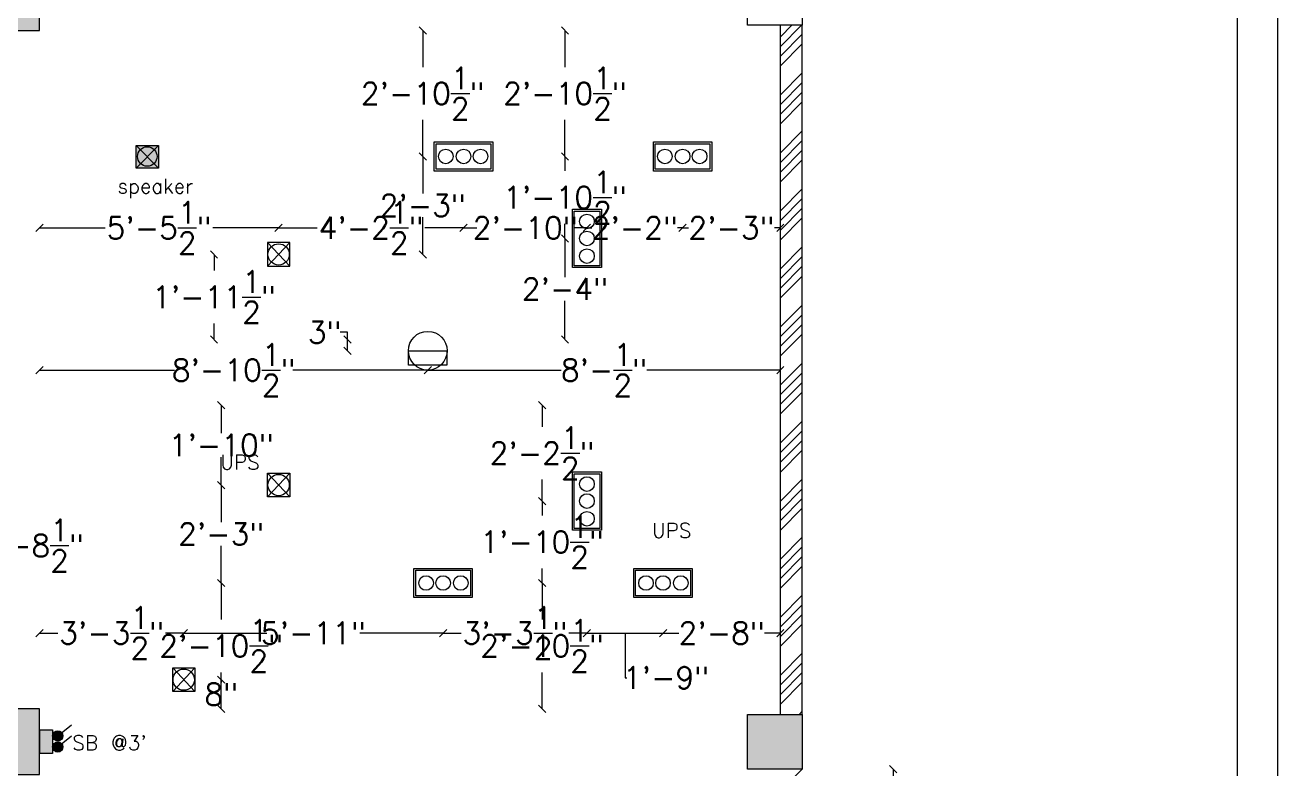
# Model space of a CAD drawing. Header units: inches. Extents: x 111501 to 134888, y 46021 to 52102.
# Drawn here: x 112292.6 to 112636, y 47552.6 to 47756.5 of the extents above; entities that cross this region are included whole.
import ezdxf

# ---------------------------------------------------------------- set-up
doc = ezdxf.new("R2010")
doc.units = ezdxf.units.IN
doc.header["$MEASUREMENT"] = 0
for name, color, linetype, lineweight in [('ceiling light', 5, 'Continuous', 5), ('column', 252, 'Continuous', 9), ('dimension', 250, 'Continuous', 0), ('SHEET', 7, 'Continuous', 30), ('text1', 7, 'Continuous', 0), ('wall', 7, 'Continuous', 9)]:
    doc.layers.add(name, color=color, linetype=linetype, lineweight=lineweight)
doc.layers.add('electrical layout', color=250, linetype='Continuous')
doc.layers.add('electrical planing', color=251, linetype='Continuous')
doc.styles.get("Standard").update_dxf_attribs({"font": 'txt.shx', "height": 6})
doc.dimstyles.new('Standard$0', dxfattribs={"dimtxt": 4, "dimasz": 2, "dimexe": 0.125, "dimexo": 0.125, "dimgap": 0.25, "dimtad": 0, "dimtih": 1, "dimtoh": 1, "dimdec": 1, "dimlfac": -1, "dimzin": 0, "dimdsep": 46, "dimlunit": 4, "dimtxsty": 'Standard', "dimblk": 'OBLIQUE', "dimblk1": 'DOTSMALL', "dimblk2": 'DOTSMALL', "dimcen": 0, "dimse1": 1, "dimse2": 1, "dimadec": 0, "dimazin": 0, "dimtfac": 1, "dimtdec": 1, "dimtofl": 0, "dimtmove": 0, "dimatfit": 3, "dimfxl": 1, "dimtolj": 1, "dimtzin": 0, "dimarcsym": 0})

# ---------------------------------------------------------------- blocks, each defined once
blk = doc.blocks.new('dgh')
at = {"layer": 'electrical planing', "linetype": 'ByBlock'}
h = blk.add_hatch(color=36, dxfattribs=at)
h.set_gradient(color1=(121, 78, 22), color2=(227, 174, 104), one_color=1, tint=0.65, name='SPHERICAL')
h.paths.add_polyline_path([(-72.26, 1878.91, -1), (-72.26, 1875.82, -1)])
h = blk.add_hatch(color=36, dxfattribs=at)
h.set_gradient(color1=(121, 78, 22), color2=(227, 174, 104), one_color=1, tint=0.65, name='SPHERICAL')
h.paths.add_polyline_path([(-68.91, 1878.91, -1), (-68.91, 1875.82, -1)])
h = blk.add_hatch(color=36, dxfattribs=at)
h.set_gradient(color1=(121, 78, 22), color2=(227, 174, 104), one_color=1, tint=0.65, name='CYLINDER')
h.paths.add_polyline_path([(-74.07, 1871.89), (-74.07, 1875.82), (-66.95, 1875.82), (-66.95, 1871.89)])
at = {"layer": 'electrical planing', "color": 7, "linetype": 'ByBlock'}
for p, q in [((-72.26, 1877.37), (-75.59, 1881.54)), ((-68.91, 1877.37), (-72.24, 1881.54))]:
    blk.add_line(p, q, dxfattribs=at)
blk.add_lwpolyline([(-74.07, 1871.89), (-74.07, 1875.82), (-66.95, 1875.82), (-66.95, 1871.89)], close=True, dxfattribs=at)
for centre in [(-72.26, 1877.37), (-68.91, 1877.37)]:
    blk.add_circle(centre, 1.55, dxfattribs=at)
blk = doc.blocks.new('speaker')
at = {"layer": 'ceiling light'}
h = blk.add_hatch(color=97, dxfattribs=at)
h.set_gradient(color1=(46, 142, 62), one_color=1, tint=1, name='CURVED')
h.paths.add_polyline_path([(24133.57, 5017.97), (24134.22, 5018.64), (24130.77, 5018.64), (24131.41, 5017.99, -0.41885)])
h = blk.add_hatch(color=97, dxfattribs=at)
h.set_gradient(color1=(46, 142, 62), rotation=90, one_color=1, tint=1, name='INVCURVED')
h.paths.add_polyline_path([(24130.77, 5015.11), (24131.45, 5015.8, -0.210258), (24130.96, 5016.92, -0.199678), (24131.41, 5017.99), (24130.77, 5018.64)])
h = blk.add_hatch(color=233, dxfattribs=at)
h.set_gradient(color1=(219, 123, 161), one_color=1, tint=1, name='SPHERICAL')
h.paths.add_polyline_path([(24133.57, 5017.97, 0.41885), (24131.41, 5017.99), (24132.5, 5016.87)])
h.paths.add_polyline_path([(24131.45, 5015.8), (24132.5, 5016.87), (24131.41, 5017.99, 0.199678), (24130.96, 5016.92, 0.210258)])
h.paths.add_polyline_path([(24132.5, 5016.87), (24133.52, 5015.82, 0.204601), (24133.99, 5016.92, 0.194044), (24133.57, 5017.97)])
h.paths.add_polyline_path([(24133.52, 5015.82), (24132.5, 5016.87), (24131.45, 5015.8, 0.395179)])
h = blk.add_hatch(color=97, dxfattribs=at)
h.set_gradient(color1=(46, 142, 62), rotation=90, one_color=1, tint=1, name='INVCURVED')
h.paths.add_polyline_path([(24134.22, 5018.64), (24133.57, 5017.97, -0.194044), (24133.99, 5016.92, -0.204601), (24133.52, 5015.82), (24134.22, 5015.11)])
h = blk.add_hatch(color=97, dxfattribs=at)
h.set_gradient(color1=(46, 142, 62), one_color=1, tint=1, name='INVCURVED')
h.paths.add_polyline_path([(24134.22, 5015.11), (24133.52, 5015.82, -0.395179), (24131.45, 5015.8), (24130.77, 5015.11)])
at = {"layer": 'ceiling light', "color": 7}
for p, q in [((24130.77, 5018.64), (24134.22, 5015.11)), ((24134.22, 5018.64), (24130.77, 5015.11))]:
    blk.add_line(p, q, dxfattribs=at)
blk.add_lwpolyline([(24130.77, 5018.64), (24134.22, 5018.64), (24134.22, 5015.11), (24130.77, 5015.11)], close=True, dxfattribs=at)
blk.add_circle((24132.47, 5016.92), 1.51, dxfattribs=at)
blk = doc.blocks.new('_Oblique')
at = {"color": 0, "linetype": 'ByBlock', "lineweight": -2}
blk.add_line((-0.5, -0.5), (0.5, 0.5), dxfattribs=at)
blk = doc.blocks.new('*D1232')
at = {"layer": 'Defpoints', "color": 0, "transparency": 16777216}
for p in [(112296.61, 47556.91), (112336.11, 47527.27), (112336.11, 47521.09)]:
    blk.add_point(p, dxfattribs=at)
at = {"layer": 'dimension', "color": 0, "lineweight": -2, "transparency": 16777216}
for p, q in [((112296.61, 47527.27), (112301.61, 47527.27)), ((112336.11, 47527.27), (112331.11, 47527.27))]:
    blk.add_line(p, q, dxfattribs=at)
at = {"layer": 'dimension', "color": 0, "lineweight": -2, "transparency": 16777216, "xscale": 2, "yscale": 2, "zscale": 2, "rotation": 180}
blk.add_blockref('_Oblique', (112296.61, 47527.27), dxfattribs=at)
at = {"layer": 'dimension', "color": 0, "lineweight": -2, "transparency": 16777216, "xscale": 2, "yscale": 2, "zscale": 2}
blk.add_blockref('_Oblique', (112336.11, 47527.27), dxfattribs=at)
at = {"layer": 'dimension', "color": 0, "lineweight": 5, "transparency": 16777216, "insert": (112316.36, 47527.27), "char_height": 6, "attachment_point": 5}
blk.add_mtext('\\A1;3\'-3{\\H1.000000x;\\S1/2;}"', dxfattribs=at)
blk = doc.blocks.new('_DOTSMALL')
at = {"color": 0, "linetype": 'ByBlock', "lineweight": -2, "const_width": 0.5}
blk.add_lwpolyline([(-0.0625, 0, 1), (0.0625, 0, 1)], format="xyb", close=True, dxfattribs=at)
blk = doc.blocks.new('*D1239')
at = {"layer": 'Defpoints', "color": 0, "transparency": 16777216}
for p in [(112336.11, 47589.87), (112336.11, 47577.09), (112296.61, 47569.09)]:
    blk.add_point(p, dxfattribs=at)
at = {"layer": 'dimension', "color": 0, "lineweight": -2, "transparency": 16777216}
for p, q in [((112296.61, 47589.87), (112301.61, 47589.87)), ((112336.11, 47589.87), (112331.11, 47589.87))]:
    blk.add_line(p, q, dxfattribs=at)
at = {"layer": 'dimension', "color": 0, "lineweight": -2, "transparency": 16777216, "xscale": 2, "yscale": 2, "zscale": 2, "rotation": 180}
blk.add_blockref('_Oblique', (112296.61, 47589.87), dxfattribs=at)
at = {"layer": 'dimension', "color": 0, "lineweight": -2, "transparency": 16777216, "xscale": 2, "yscale": 2, "zscale": 2}
blk.add_blockref('_Oblique', (112336.11, 47589.87), dxfattribs=at)
at = {"layer": 'dimension', "color": 0, "lineweight": 5, "transparency": 16777216, "insert": (112316.36, 47589.87), "char_height": 6, "attachment_point": 5}
blk.add_mtext('\\A1;3\'-3{\\H1.000000x;\\S1/2;}"', dxfattribs=at)
blk = doc.blocks.new('*D1240')
at = {"layer": 'Defpoints', "color": 0, "transparency": 16777216}
for p in [(112336.11, 47577.09), (112296.61, 47569.09), (112346.38, 47569.09)]:
    blk.add_point(p, dxfattribs=at)
at = {"layer": 'dimension', "color": 0, "lineweight": -2, "transparency": 16777216}
for p, q in [((112346.38, 47577.09), (112346.38, 47576.34)), ((112346.38, 47569.09), (112346.38, 47569.84))]:
    blk.add_line(p, q, dxfattribs=at)
at = {"layer": 'dimension', "color": 0, "lineweight": -2, "transparency": 16777216, "xscale": 2, "yscale": 2, "zscale": 2}
for p, rotation in [((112346.38, 47577.09), 90), ((112346.38, 47569.09), 270)]:
    blk.add_blockref('_Oblique', p, dxfattribs=dict(at, rotation=rotation))
at = {"layer": 'dimension', "color": 0, "lineweight": 5, "transparency": 16777216, "insert": (112346.38, 47573.09), "char_height": 6, "attachment_point": 5}
blk.add_mtext('\\A1;8"', dxfattribs=at)
blk = doc.blocks.new('*D1241')
at = {"layer": 'Defpoints', "color": 0, "lineweight": 5, "transparency": 16777216}
for p in [(112346.38, 47603.59), (112407.18, 47603.59), (112296.61, 47569.09)]:
    blk.add_point(p, dxfattribs=at)
at = {"layer": 'dimension', "color": 0, "lineweight": -2, "transparency": 16777216}
for p, q in [((112346.38, 47603.59), (112346.38, 47593.59)), ((112346.38, 47569.09), (112346.38, 47579.09))]:
    blk.add_line(p, q, dxfattribs=at)
at = {"layer": 'dimension', "color": 0, "lineweight": -2, "transparency": 16777216, "xscale": 2, "yscale": 2, "zscale": 2}
for p, rotation in [((112346.38, 47603.59), 90), ((112346.38, 47569.09), 270)]:
    blk.add_blockref('_Oblique', p, dxfattribs=dict(at, rotation=rotation))
at = {"layer": 'dimension', "color": 0, "lineweight": 5, "transparency": 16777216, "insert": (112346.38, 47586.34), "char_height": 6, "attachment_point": 5}
blk.add_mtext('\\A1;2\'-10{\\H1.000000x;\\S1/2;}"', dxfattribs=at)
blk = doc.blocks.new('*D1242')
at = {"layer": 'Defpoints', "color": 0, "lineweight": 5, "transparency": 16777216}
for p in [(112346.38, 47630.45), (112362.11, 47630.45), (112407.18, 47603.59)]:
    blk.add_point(p, dxfattribs=at)
at = {"layer": 'dimension', "color": 0, "lineweight": -2, "transparency": 16777216}
for p, q in [((112346.38, 47630.45), (112346.38, 47620.27)), ((112346.38, 47603.59), (112346.38, 47613.77))]:
    blk.add_line(p, q, dxfattribs=at)
at = {"layer": 'dimension', "color": 0, "lineweight": -2, "transparency": 16777216, "xscale": 2, "yscale": 2, "zscale": 2}
for p, rotation in [((112346.38, 47630.45), 90), ((112346.38, 47603.59), 270)]:
    blk.add_blockref('_Oblique', p, dxfattribs=dict(at, rotation=rotation))
at = {"layer": 'dimension', "color": 0, "lineweight": 5, "transparency": 16777216, "insert": (112346.38, 47617.02), "char_height": 6, "attachment_point": 5}
blk.add_mtext('\\A1;2\'-3"', dxfattribs=at)
blk = doc.blocks.new('*D1243')
at = {"layer": 'Defpoints', "color": 0, "lineweight": 5, "transparency": 16777216}
for p in [(112346.38, 47652.31), (112360.98, 47652.31), (112362.11, 47630.45)]:
    blk.add_point(p, dxfattribs=at)
at = {"layer": 'dimension', "color": 0, "lineweight": -2, "transparency": 16777216}
for p, q in [((112346.38, 47652.31), (112346.38, 47644.63)), ((112346.38, 47630.45), (112346.38, 47638.13))]:
    blk.add_line(p, q, dxfattribs=at)
at = {"layer": 'dimension', "color": 0, "lineweight": -2, "transparency": 16777216, "xscale": 2, "yscale": 2, "zscale": 2}
for p, rotation in [((112346.38, 47652.31), 90), ((112346.38, 47630.45), 270)]:
    blk.add_blockref('_Oblique', p, dxfattribs=dict(at, rotation=rotation))
at = {"layer": 'dimension', "color": 0, "lineweight": 5, "transparency": 16777216, "insert": (112346.38, 47641.38), "char_height": 6, "attachment_point": 5}
blk.add_mtext('\\A1;1\'-10"', dxfattribs=at)
blk = doc.blocks.new('*D1244')
at = {"layer": 'Defpoints', "color": 0, "lineweight": 5, "transparency": 16777216}
for p in [(112407.18, 47603.59), (112407.18, 47589.87), (112336.11, 47577.09)]:
    blk.add_point(p, dxfattribs=at)
at = {"layer": 'dimension', "color": 0, "lineweight": -2, "transparency": 16777216}
for p, q in [((112336.11, 47589.87), (112358.9, 47589.87)), ((112407.18, 47589.87), (112384.4, 47589.87))]:
    blk.add_line(p, q, dxfattribs=at)
at = {"layer": 'dimension', "color": 0, "lineweight": -2, "transparency": 16777216, "xscale": 2, "yscale": 2, "zscale": 2, "rotation": 180}
blk.add_blockref('_Oblique', (112336.11, 47589.87), dxfattribs=at)
at = {"layer": 'dimension', "color": 0, "lineweight": -2, "transparency": 16777216, "xscale": 2, "yscale": 2, "zscale": 2}
blk.add_blockref('_Oblique', (112407.18, 47589.87), dxfattribs=at)
at = {"layer": 'dimension', "color": 0, "lineweight": 5, "transparency": 16777216, "insert": (112371.65, 47589.87), "char_height": 6, "attachment_point": 5}
blk.add_mtext('\\A1;5\'-11"', dxfattribs=at)
blk = doc.blocks.new('*D1245')
at = {"layer": 'Defpoints', "color": 0, "lineweight": 5, "transparency": 16777216}
for p in [(112446.61, 47626.06), (112407.18, 47603.59), (112446.61, 47589.87)]:
    blk.add_point(p, dxfattribs=at)
at = {"layer": 'dimension', "color": 0, "lineweight": -2, "transparency": 16777216}
for p, q in [((112407.18, 47589.87), (112412.15, 47589.87)), ((112446.61, 47589.87), (112441.65, 47589.87))]:
    blk.add_line(p, q, dxfattribs=at)
at = {"layer": 'dimension', "color": 0, "lineweight": -2, "transparency": 16777216, "xscale": 2, "yscale": 2, "zscale": 2, "rotation": 180}
blk.add_blockref('_Oblique', (112407.18, 47589.87), dxfattribs=at)
at = {"layer": 'dimension', "color": 0, "lineweight": -2, "transparency": 16777216, "xscale": 2, "yscale": 2, "zscale": 2}
blk.add_blockref('_Oblique', (112446.61, 47589.87), dxfattribs=at)
at = {"layer": 'dimension', "color": 0, "lineweight": 5, "transparency": 16777216, "insert": (112426.9, 47589.87), "char_height": 6, "attachment_point": 5}
blk.add_mtext('\\A1;3\'-3{\\H1.000000x;\\S1/2;}"', dxfattribs=at)
blk = doc.blocks.new('*D1246')
at = {"layer": 'Defpoints', "color": 0, "lineweight": 5, "transparency": 16777216}
for p in [(112446.61, 47626.06), (112467.46, 47603.59), (112467.46, 47589.87)]:
    blk.add_point(p, dxfattribs=at)
at = {"layer": 'dimension', "color": 0, "lineweight": -2, "transparency": 16777216}
for p, q in [((112446.61, 47589.87), (112467.46, 47589.87)), ((112457.04, 47589.87), (112457.04, 47577.62)), ((112457.04, 47577.62), (112457.54, 47577.62))]:
    blk.add_line(p, q, dxfattribs=at)
at = {"layer": 'dimension', "color": 0, "lineweight": -2, "transparency": 16777216, "xscale": 2, "yscale": 2, "zscale": 2, "rotation": 180}
blk.add_blockref('_Oblique', (112446.61, 47589.87), dxfattribs=at)
at = {"layer": 'dimension', "color": 0, "lineweight": -2, "transparency": 16777216, "xscale": 2, "yscale": 2, "zscale": 2}
blk.add_blockref('_Oblique', (112467.46, 47589.87), dxfattribs=at)
at = {"layer": 'dimension', "color": 0, "lineweight": 5, "transparency": 16777216, "insert": (112468.29, 47577.62), "char_height": 6, "attachment_point": 5}
blk.add_mtext('\\A1;1\'-9"', dxfattribs=at)
blk = doc.blocks.new('*D1247')
at = {"layer": 'Defpoints', "color": 0, "lineweight": 5, "transparency": 16777216}
for p in [(112499.61, 47611.28), (112467.46, 47603.59), (112499.61, 47589.87)]:
    blk.add_point(p, dxfattribs=at)
at = {"layer": 'dimension', "color": 0, "lineweight": -2, "transparency": 16777216}
for p, q in [((112467.46, 47589.87), (112471.79, 47589.87)), ((112499.61, 47589.87), (112495.29, 47589.87))]:
    blk.add_line(p, q, dxfattribs=at)
at = {"layer": 'dimension', "color": 0, "lineweight": -2, "transparency": 16777216, "xscale": 2, "yscale": 2, "zscale": 2, "rotation": 180}
blk.add_blockref('_Oblique', (112467.46, 47589.87), dxfattribs=at)
at = {"layer": 'dimension', "color": 0, "lineweight": -2, "transparency": 16777216, "xscale": 2, "yscale": 2, "zscale": 2}
blk.add_blockref('_Oblique', (112499.61, 47589.87), dxfattribs=at)
at = {"layer": 'dimension', "color": 0, "lineweight": 5, "transparency": 16777216, "insert": (112483.54, 47589.87), "char_height": 6, "attachment_point": 5}
blk.add_mtext('\\A1;2\'-8"', dxfattribs=at)
blk = doc.blocks.new('*D1248')
at = {"layer": 'Defpoints', "color": 0, "transparency": 16777216}
for p in [(112434.33, 47626.06), (112446.61, 47626.06), (112407.18, 47603.59)]:
    blk.add_point(p, dxfattribs=at)
at = {"layer": 'dimension', "color": 0, "lineweight": -2, "transparency": 16777216}
for p, q in [((112434.33, 47626.06), (112434.33, 47622.07)), ((112434.33, 47603.59), (112434.33, 47607.57))]:
    blk.add_line(p, q, dxfattribs=at)
at = {"layer": 'dimension', "color": 0, "lineweight": -2, "transparency": 16777216, "xscale": 2, "yscale": 2, "zscale": 2}
for p, rotation in [((112434.33, 47626.06), 90), ((112434.33, 47603.59), 270)]:
    blk.add_blockref('_Oblique', p, dxfattribs=dict(at, rotation=rotation))
at = {"layer": 'dimension', "color": 0, "lineweight": 5, "transparency": 16777216, "insert": (112434.33, 47614.82), "char_height": 6, "attachment_point": 5}
blk.add_mtext('\\A1;1\'-10{\\H1.000000x;\\S1/2;}"', dxfattribs=at)
blk = doc.blocks.new('*D1249')
at = {"layer": 'Defpoints', "color": 0, "lineweight": 5, "transparency": 16777216}
for p in [(112434.33, 47652.31), (112449.95, 47652.31), (112446.61, 47626.06)]:
    blk.add_point(p, dxfattribs=at)
at = {"layer": 'dimension', "color": 0, "lineweight": -2, "transparency": 16777216}
for p, q in [((112434.33, 47652.31), (112434.33, 47646.43)), ((112434.33, 47626.06), (112434.33, 47631.93))]:
    blk.add_line(p, q, dxfattribs=at)
at = {"layer": 'dimension', "color": 0, "lineweight": -2, "transparency": 16777216, "xscale": 2, "yscale": 2, "zscale": 2}
for p, rotation in [((112434.33, 47652.31), 90), ((112434.33, 47626.06), 270)]:
    blk.add_blockref('_Oblique', p, dxfattribs=dict(at, rotation=rotation))
at = {"layer": 'dimension', "color": 0, "lineweight": 5, "transparency": 16777216, "insert": (112434.33, 47639.18), "char_height": 6, "attachment_point": 5}
blk.add_mtext('\\A1;2\'-2{\\H1.000000x;\\S1/2;}"', dxfattribs=at)
blk = doc.blocks.new('*D1250')
at = {"layer": 'Defpoints', "color": 0, "lineweight": 5, "transparency": 16777216}
for p in [(112407.18, 47603.59), (112434.33, 47569.09), (112447.26, 47569.09)]:
    blk.add_point(p, dxfattribs=at)
at = {"layer": 'dimension', "color": 0, "lineweight": -2, "transparency": 16777216}
for p, q in [((112434.33, 47603.59), (112434.33, 47593.59)), ((112434.33, 47569.09), (112434.33, 47579.09))]:
    blk.add_line(p, q, dxfattribs=at)
at = {"layer": 'dimension', "color": 0, "lineweight": -2, "transparency": 16777216, "xscale": 2, "yscale": 2, "zscale": 2}
for p, rotation in [((112434.33, 47603.59), 90), ((112434.33, 47569.09), 270)]:
    blk.add_blockref('_Oblique', p, dxfattribs=dict(at, rotation=rotation))
at = {"layer": 'dimension', "color": 0, "lineweight": 5, "transparency": 16777216, "insert": (112434.33, 47586.34), "char_height": 6, "attachment_point": 5}
blk.add_mtext('\\A1;2\'-10{\\H1.000000x;\\S1/2;}"', dxfattribs=at)
blk = doc.blocks.new('*D1252')
at = {"layer": 'Defpoints', "color": 0, "transparency": 16777216}
for p in [(112278.61, 47613.85), (112257.96, 47603.59), (112278.61, 47569.09)]:
    blk.add_point(p, dxfattribs=at)
at = {"layer": 'dimension', "color": 0, "lineweight": -2, "transparency": 16777216}
for p, q in [((112257.96, 47613.85), (112278.61, 47613.85)), ((112278.61, 47613.85), (112280.61, 47613.85))]:
    blk.add_line(p, q, dxfattribs=at)
at = {"layer": 'dimension', "color": 0, "lineweight": -2, "transparency": 16777216, "xscale": 2, "yscale": 2, "zscale": 2, "rotation": 180}
blk.add_blockref('_Oblique', (112257.96, 47613.85), dxfattribs=at)
at = {"layer": 'dimension', "color": 0, "lineweight": -2, "transparency": 16777216, "xscale": 2, "yscale": 2, "zscale": 2}
blk.add_blockref('_Oblique', (112278.61, 47613.85), dxfattribs=at)
at = {"layer": 'dimension', "color": 0, "lineweight": 5, "transparency": 16777216, "insert": (112294.36, 47613.85), "char_height": 6, "attachment_point": 5}
blk.add_mtext('\\A1;1\'-8{\\H1.000000x;\\S1/2;}"', dxfattribs=at)
blk = doc.blocks.new('*D1269')
at = {"layer": 'Defpoints', "color": 0, "transparency": 16777216}
for p in [(112344.4, 47693.66), (112362.11, 47693.66), (112296.61, 47670.31)]:
    blk.add_point(p, dxfattribs=at)
at = {"layer": 'dimension', "color": 0, "lineweight": -2, "transparency": 16777216}
for p, q in [((112344.4, 47693.66), (112344.4, 47689.23)), ((112344.4, 47670.31), (112344.4, 47674.73))]:
    blk.add_line(p, q, dxfattribs=at)
at = {"layer": 'dimension', "color": 0, "lineweight": -2, "transparency": 16777216, "xscale": 2, "yscale": 2, "zscale": 2}
for p, rotation in [((112344.4, 47693.66), 90), ((112344.4, 47670.31), 270)]:
    blk.add_blockref('_Oblique', p, dxfattribs=dict(at, rotation=rotation))
at = {"layer": 'dimension', "color": 0, "lineweight": 5, "transparency": 16777216, "insert": (112344.4, 47681.98), "char_height": 6, "attachment_point": 5}
blk.add_mtext('\\A1;1\'-11{\\H1.000000x;\\S1/2;}"', dxfattribs=at)
blk = doc.blocks.new('*D1270')
at = {"layer": 'Defpoints', "color": 0, "transparency": 16777216}
for p in [(112362.11, 47700.94), (112362.11, 47693.66), (112296.61, 47670.31)]:
    blk.add_point(p, dxfattribs=at)
at = {"layer": 'dimension', "color": 0, "lineweight": -2, "transparency": 16777216}
for p, q in [((112296.61, 47700.94), (112314.61, 47700.94)), ((112362.11, 47700.94), (112344.11, 47700.94))]:
    blk.add_line(p, q, dxfattribs=at)
at = {"layer": 'dimension', "color": 0, "lineweight": -2, "transparency": 16777216, "xscale": 2, "yscale": 2, "zscale": 2, "rotation": 180}
blk.add_blockref('_Oblique', (112296.61, 47700.94), dxfattribs=at)
at = {"layer": 'dimension', "color": 0, "lineweight": -2, "transparency": 16777216, "xscale": 2, "yscale": 2, "zscale": 2}
blk.add_blockref('_Oblique', (112362.11, 47700.94), dxfattribs=at)
at = {"layer": 'dimension', "color": 0, "lineweight": 5, "transparency": 16777216, "insert": (112329.36, 47700.94), "char_height": 6, "attachment_point": 5}
blk.add_mtext('\\A1;5\'-5{\\H1.000000x;\\S1/2;}"', dxfattribs=at)
blk = doc.blocks.new('*D1271')
at = {"layer": 'Defpoints', "color": 0, "transparency": 16777216}
for p in [(112401.61, 47720.52), (112412.78, 47720.52), (112362.11, 47693.66)]:
    blk.add_point(p, dxfattribs=at)
at = {"layer": 'dimension', "color": 0, "lineweight": -2, "transparency": 16777216}
for p, q in [((112401.61, 47720.52), (112401.61, 47710.34)), ((112401.61, 47693.66), (112401.61, 47703.84))]:
    blk.add_line(p, q, dxfattribs=at)
at = {"layer": 'dimension', "color": 0, "lineweight": -2, "transparency": 16777216, "xscale": 2, "yscale": 2, "zscale": 2}
for p, rotation in [((112401.61, 47720.52), 90), ((112401.61, 47693.66), 270)]:
    blk.add_blockref('_Oblique', p, dxfattribs=dict(at, rotation=rotation))
at = {"layer": 'dimension', "color": 0, "lineweight": 5, "transparency": 16777216, "insert": (112401.61, 47707.09), "char_height": 6, "attachment_point": 5}
blk.add_mtext('\\A1;2\'-3"', dxfattribs=at)
blk = doc.blocks.new('*D1272')
at = {"layer": 'Defpoints', "color": 0, "transparency": 16777216}
for p in [(112412.78, 47720.52), (112412.78, 47700.94), (112362.11, 47693.66)]:
    blk.add_point(p, dxfattribs=at)
at = {"layer": 'dimension', "color": 0, "lineweight": -2, "transparency": 16777216}
for p, q in [((112362.11, 47700.94), (112372.7, 47700.94)), ((112412.78, 47700.94), (112402.2, 47700.94))]:
    blk.add_line(p, q, dxfattribs=at)
at = {"layer": 'dimension', "color": 0, "lineweight": -2, "transparency": 16777216, "xscale": 2, "yscale": 2, "zscale": 2, "rotation": 180}
blk.add_blockref('_Oblique', (112362.11, 47700.94), dxfattribs=at)
at = {"layer": 'dimension', "color": 0, "lineweight": -2, "transparency": 16777216, "xscale": 2, "yscale": 2, "zscale": 2}
blk.add_blockref('_Oblique', (112412.78, 47700.94), dxfattribs=at)
at = {"layer": 'dimension', "color": 0, "lineweight": 5, "transparency": 16777216, "insert": (112387.45, 47700.94), "char_height": 6, "attachment_point": 5}
blk.add_mtext('\\A1;4\'-2{\\H1.000000x;\\S1/2;}"', dxfattribs=at)
blk = doc.blocks.new('*D1273')
at = {"layer": 'Defpoints', "color": 0, "lineweight": 5, "transparency": 16777216}
for p in [(112412.78, 47720.52), (112446.61, 47700.94), (112446.61, 47698.06)]:
    blk.add_point(p, dxfattribs=at)
at = {"layer": 'dimension', "color": 0, "lineweight": -2, "transparency": 16777216}
for p, q in [((112412.78, 47700.94), (112416.45, 47700.94)), ((112446.61, 47700.94), (112442.95, 47700.94))]:
    blk.add_line(p, q, dxfattribs=at)
at = {"layer": 'dimension', "color": 0, "lineweight": -2, "transparency": 16777216, "xscale": 2, "yscale": 2, "zscale": 2, "rotation": 180}
blk.add_blockref('_Oblique', (112412.78, 47700.94), dxfattribs=at)
at = {"layer": 'dimension', "color": 0, "lineweight": -2, "transparency": 16777216, "xscale": 2, "yscale": 2, "zscale": 2}
blk.add_blockref('_Oblique', (112446.61, 47700.94), dxfattribs=at)
at = {"layer": 'dimension', "color": 0, "lineweight": 5, "transparency": 16777216, "insert": (112429.7, 47700.94), "char_height": 6, "attachment_point": 5}
blk.add_mtext('\\A1;2\'-10"', dxfattribs=at)
blk = doc.blocks.new('*D1274')
at = {"layer": 'Defpoints', "color": 0, "lineweight": 5, "transparency": 16777216}
for p in [(112472.83, 47720.52), (112446.61, 47698.06), (112472.83, 47700.94)]:
    blk.add_point(p, dxfattribs=at)
at = {"layer": 'dimension', "color": 0, "lineweight": -2, "transparency": 16777216}
for p, q in [((112446.61, 47700.94), (112447.97, 47700.94)), ((112472.83, 47700.94), (112471.47, 47700.94))]:
    blk.add_line(p, q, dxfattribs=at)
at = {"layer": 'dimension', "color": 0, "lineweight": -2, "transparency": 16777216, "xscale": 2, "yscale": 2, "zscale": 2, "rotation": 180}
blk.add_blockref('_Oblique', (112446.61, 47700.94), dxfattribs=at)
at = {"layer": 'dimension', "color": 0, "lineweight": -2, "transparency": 16777216, "xscale": 2, "yscale": 2, "zscale": 2}
blk.add_blockref('_Oblique', (112472.83, 47700.94), dxfattribs=at)
at = {"layer": 'dimension', "color": 0, "lineweight": 5, "transparency": 16777216, "insert": (112459.72, 47700.94), "char_height": 6, "attachment_point": 5}
blk.add_mtext('\\A1;2\'-2"', dxfattribs=at)
blk = doc.blocks.new('*D1275')
at = {"layer": 'Defpoints', "color": 0, "lineweight": 5, "transparency": 16777216}
for p in [(112499.61, 47723.34), (112472.83, 47720.52), (112499.61, 47700.94)]:
    blk.add_point(p, dxfattribs=at)
at = {"layer": 'dimension', "color": 0, "lineweight": -2, "transparency": 16777216}
for p, q in [((112472.83, 47700.94), (112474.47, 47700.94)), ((112499.61, 47700.94), (112497.97, 47700.94))]:
    blk.add_line(p, q, dxfattribs=at)
at = {"layer": 'dimension', "color": 0, "lineweight": -2, "transparency": 16777216, "xscale": 2, "yscale": 2, "zscale": 2, "rotation": 180}
blk.add_blockref('_Oblique', (112472.83, 47700.94), dxfattribs=at)
at = {"layer": 'dimension', "color": 0, "lineweight": -2, "transparency": 16777216, "xscale": 2, "yscale": 2, "zscale": 2}
blk.add_blockref('_Oblique', (112499.61, 47700.94), dxfattribs=at)
at = {"layer": 'dimension', "color": 0, "lineweight": 5, "transparency": 16777216, "insert": (112486.22, 47700.94), "char_height": 6, "attachment_point": 5}
blk.add_mtext('\\A1;2\'-3"', dxfattribs=at)
blk = doc.blocks.new('*D1276')
at = {"layer": 'Defpoints', "color": 0, "lineweight": 5, "transparency": 16777216}
for p in [(112401.61, 47755.02), (112410.44, 47755.02), (112412.78, 47720.52)]:
    blk.add_point(p, dxfattribs=at)
at = {"layer": 'dimension', "color": 0, "lineweight": -2, "transparency": 16777216}
for p, q in [((112401.61, 47755.02), (112401.61, 47745.02)), ((112401.61, 47720.52), (112401.61, 47730.52))]:
    blk.add_line(p, q, dxfattribs=at)
at = {"layer": 'dimension', "color": 0, "lineweight": -2, "transparency": 16777216, "xscale": 2, "yscale": 2, "zscale": 2}
for p, rotation in [((112401.61, 47755.02), 90), ((112401.61, 47720.52), 270)]:
    blk.add_blockref('_Oblique', p, dxfattribs=dict(at, rotation=rotation))
at = {"layer": 'dimension', "color": 0, "lineweight": 5, "transparency": 16777216, "insert": (112401.61, 47737.77), "char_height": 6, "attachment_point": 5}
blk.add_mtext('\\A1;2\'-10{\\H1.000000x;\\S1/2;}"', dxfattribs=at)
blk = doc.blocks.new('*D1277')
at = {"layer": 'Defpoints', "color": 0, "transparency": 16777216}
for p in [(112412.78, 47720.52), (112440.59, 47720.52), (112446.61, 47698.06)]:
    blk.add_point(p, dxfattribs=at)
at = {"layer": 'dimension', "color": 0, "lineweight": -2, "transparency": 16777216}
for p, q in [((112440.59, 47720.52), (112440.59, 47716.54)), ((112440.59, 47698.06), (112440.59, 47702.04))]:
    blk.add_line(p, q, dxfattribs=at)
at = {"layer": 'dimension', "color": 0, "lineweight": -2, "transparency": 16777216, "xscale": 2, "yscale": 2, "zscale": 2}
for p, rotation in [((112440.59, 47720.52), 90), ((112440.59, 47698.06), 270)]:
    blk.add_blockref('_Oblique', p, dxfattribs=dict(at, rotation=rotation))
at = {"layer": 'dimension', "color": 0, "lineweight": 5, "transparency": 16777216, "insert": (112440.59, 47709.29), "char_height": 6, "attachment_point": 5}
blk.add_mtext('\\A1;1\'-10{\\H1.000000x;\\S1/2;}"', dxfattribs=at)
blk = doc.blocks.new('*D1278')
at = {"layer": 'Defpoints', "color": 0, "lineweight": 5, "transparency": 16777216}
for p in [(112440.59, 47755.02), (112450.67, 47755.02), (112412.78, 47720.52)]:
    blk.add_point(p, dxfattribs=at)
at = {"layer": 'dimension', "color": 0, "lineweight": -2, "transparency": 16777216}
for p, q in [((112440.59, 47755.02), (112440.59, 47745.02)), ((112440.59, 47720.52), (112440.59, 47730.52))]:
    blk.add_line(p, q, dxfattribs=at)
at = {"layer": 'dimension', "color": 0, "lineweight": -2, "transparency": 16777216, "xscale": 2, "yscale": 2, "zscale": 2}
for p, rotation in [((112440.59, 47755.02), 90), ((112440.59, 47720.52), 270)]:
    blk.add_blockref('_Oblique', p, dxfattribs=dict(at, rotation=rotation))
at = {"layer": 'dimension', "color": 0, "lineweight": 5, "transparency": 16777216, "insert": (112440.59, 47737.77), "char_height": 6, "attachment_point": 5}
blk.add_mtext('\\A1;2\'-10{\\H1.000000x;\\S1/2;}"', dxfattribs=at)
blk = doc.blocks.new('*D1279')
at = {"layer": 'Defpoints', "color": 0, "lineweight": 5, "transparency": 16777216}
for p in [(112446.61, 47698.06), (112440.59, 47670.31), (112449.27, 47670.31)]:
    blk.add_point(p, dxfattribs=at)
at = {"layer": 'dimension', "color": 0, "lineweight": -2, "transparency": 16777216}
for p, q in [((112440.59, 47698.06), (112440.59, 47687.43)), ((112440.59, 47670.31), (112440.59, 47680.93))]:
    blk.add_line(p, q, dxfattribs=at)
at = {"layer": 'dimension', "color": 0, "lineweight": -2, "transparency": 16777216, "xscale": 2, "yscale": 2, "zscale": 2}
for p, rotation in [((112440.59, 47698.06), 90), ((112440.59, 47670.31), 270)]:
    blk.add_blockref('_Oblique', p, dxfattribs=dict(at, rotation=rotation))
at = {"layer": 'dimension', "color": 0, "lineweight": 5, "transparency": 16777216, "insert": (112440.59, 47684.18), "char_height": 6, "attachment_point": 5}
blk.add_mtext('\\A1;2\'-4"', dxfattribs=at)
blk = doc.blocks.new('*D1320')
at = {"layer": 'Defpoints', "color": 0, "transparency": 16777216}
for p in [(112493.95, 47552.59), (112530.55, 47552.59), (112490.33, 47482.13)]:
    blk.add_point(p, dxfattribs=at)
at = {"layer": 'dimension', "color": 0, "lineweight": -2, "transparency": 16777216}
for p, q in [((112530.55, 47552.59), (112530.55, 47524.61)), ((112530.55, 47482.13), (112530.55, 47510.11))]:
    blk.add_line(p, q, dxfattribs=at)
at = {"layer": 'dimension', "color": 0, "lineweight": -2, "transparency": 16777216, "xscale": 2, "yscale": 2, "zscale": 2}
for p, rotation in [((112530.55, 47552.59), 90), ((112530.55, 47482.13), 270)]:
    blk.add_blockref('_Oblique', p, dxfattribs=dict(at, rotation=rotation))
at = {"layer": 'dimension', "color": 0, "lineweight": 5, "transparency": 16777216, "insert": (112530.55, 47517.36), "char_height": 6, "attachment_point": 5}
blk.add_mtext('\\A1;5\'-10{\\H1.000000x;\\S1/2;}"', dxfattribs=at)
blk = doc.blocks.new('*D1334')
at = {"layer": 'Defpoints', "color": 0, "transparency": 16777216}
for p in [(112296.61, 47670.31), (112402.96, 47667.27), (112402.96, 47661.96)]:
    blk.add_point(p, dxfattribs=at)
at = {"layer": 'dimension', "color": 0, "lineweight": -2, "transparency": 16777216}
for p, q in [((112296.61, 47661.96), (112333.54, 47661.96)), ((112402.96, 47661.96), (112366.04, 47661.96))]:
    blk.add_line(p, q, dxfattribs=at)
at = {"layer": 'dimension', "color": 0, "lineweight": -2, "transparency": 16777216, "xscale": 2, "yscale": 2, "zscale": 2, "rotation": 180}
blk.add_blockref('_Oblique', (112296.61, 47661.96), dxfattribs=at)
at = {"layer": 'dimension', "color": 0, "lineweight": -2, "transparency": 16777216, "xscale": 2, "yscale": 2, "zscale": 2}
blk.add_blockref('_Oblique', (112402.96, 47661.96), dxfattribs=at)
at = {"layer": 'dimension', "color": 0, "lineweight": 5, "transparency": 16777216, "insert": (112349.79, 47661.96), "char_height": 6, "attachment_point": 5}
blk.add_mtext('\\A1;8\'-10{\\H1.000000x;\\S1/2;}"', dxfattribs=at)
blk = doc.blocks.new('*D1335')
at = {"layer": 'Defpoints', "color": 0, "transparency": 16777216}
for p in [(112402.96, 47667.27), (112499.61, 47665.05), (112499.61, 47661.96)]:
    blk.add_point(p, dxfattribs=at)
at = {"layer": 'dimension', "color": 0, "lineweight": -2, "transparency": 16777216}
for p, q in [((112402.96, 47661.96), (112439.54, 47661.96)), ((112499.61, 47661.96), (112463.04, 47661.96))]:
    blk.add_line(p, q, dxfattribs=at)
at = {"layer": 'dimension', "color": 0, "lineweight": -2, "transparency": 16777216, "xscale": 2, "yscale": 2, "zscale": 2, "rotation": 180}
blk.add_blockref('_Oblique', (112402.96, 47661.96), dxfattribs=at)
at = {"layer": 'dimension', "color": 0, "lineweight": -2, "transparency": 16777216, "xscale": 2, "yscale": 2, "zscale": 2}
blk.add_blockref('_Oblique', (112499.61, 47661.96), dxfattribs=at)
at = {"layer": 'dimension', "color": 0, "lineweight": 5, "transparency": 16777216, "insert": (112451.29, 47661.96), "char_height": 6, "attachment_point": 5}
blk.add_mtext('\\A1;8\'-{\\H1.000000x;\\S1/2;}"', dxfattribs=at)
blk = doc.blocks.new('*D1336')
at = {"layer": 'Defpoints', "color": 0, "transparency": 16777216}
for p in [(112380.97, 47670.31), (112404.16, 47670.31), (112402.96, 47667.27)]:
    blk.add_point(p, dxfattribs=at)
at = {"layer": 'dimension', "color": 0, "lineweight": -2, "transparency": 16777216}
for p, q in [((112380.97, 47672.31), (112378.97, 47672.31)), ((112380.97, 47670.31), (112380.97, 47672.31)), ((112380.97, 47667.27), (112380.97, 47670.31))]:
    blk.add_line(p, q, dxfattribs=at)
at = {"layer": 'dimension', "color": 0, "lineweight": -2, "transparency": 16777216, "xscale": 2, "yscale": 2, "zscale": 2}
for p, rotation in [((112380.97, 47670.31), 90), ((112380.97, 47667.27), 270)]:
    blk.add_blockref('_Oblique', p, dxfattribs=dict(at, rotation=rotation))
at = {"layer": 'dimension', "color": 0, "lineweight": 5, "transparency": 16777216, "insert": (112374.72, 47672.31), "char_height": 6, "attachment_point": 5}
blk.add_mtext('\\A1;3"', dxfattribs=at)

msp = doc.modelspace()

# ---------------------------------------------------------------- hatches: boundary and pattern name
at = {"layer": 'column'}
h = msp.add_hatch(color=256, dxfattribs=at)
h.paths.add_polyline_path([(112278.61, 47365.17), (112278.61, 47347.17), (112296.61, 47347.17), (112296.61, 47365.17)])
h.paths.add_polyline_path([(112278.61, 47569.09), (112278.61, 47551.09), (112296.61, 47551.09), (112296.61, 47569.09)])
h.paths.add_polyline_path([(112278.61, 47773.02), (112278.61, 47755.02), (112296.61, 47755.02), (112296.61, 47773.02)])
h = msp.add_hatch(color=256, dxfattribs=at)
h.paths.add_polyline_path([(112490.61, 47563.64), (112490.61, 47552.64), (112501.61, 47552.64), (112501.61, 47563.64)])
h.paths.add_polyline_path([(112501.61, 47563.64), (112501.61, 47567.64), (112490.61, 47567.64), (112490.61, 47563.64)])
h.paths.add_polyline_path([(112501.61, 47552.64), (112505.61, 47552.64), (112505.61, 47563.64), (112501.61, 47563.64)])
h.paths.add_polyline_path([(112505.61, 47567.64), (112501.61, 47567.64), (112501.61, 47563.64), (112505.61, 47563.64)])
at = {"layer": 'wall', "lineweight": 5}
h = msp.add_hatch(dxfattribs=at)
h.set_pattern_fill('ANSI34', color=256, scale=15, style=0)
h.set_pattern_definition([(45, (62.915, 38.135), (-7.9549513, 7.9549513), []), (45, (65.566, 38.135), (-7.9549513, 7.9549513), []), (45, (68.218, 38.135), (-7.9549513, 7.9549513), []), (45, (70.87, 38.135), (-7.9549513, 7.9549513), [])])
h.paths.add_polyline_path([(112499.61, 47567.59), (112505.61, 47567.59), (112505.61, 47756.52), (112499.61, 47756.52)])
h.paths.add_polyline_path([(112499.61, 47363.67), (112505.61, 47363.67), (112505.61, 47552.59), (112499.61, 47552.59)])
h.paths.add_polyline_path([(112499.61, 47771.52), (112505.61, 47771.52), (112505.61, 47956.45), (112499.61, 47956.45)])
h.paths.add_polyline_path([(112499.61, 47238.67), (112505.61, 47238.67), (112505.61, 47348.67), (112499.61, 47348.67)])

# ---------------------------------------------------------------- linework, layer by layer
at = {"layer": 'column'}
for points in [[(112296.61, 47773.02), (112278.61, 47773.02), (112278.61, 47755.02), (112296.61, 47755.02)], [(112490.61, 47771.52), (112505.61, 47771.52), (112505.61, 47756.52), (112490.61, 47756.52)], [(112296.61, 47569.09), (112278.61, 47569.09), (112278.61, 47551.09), (112296.61, 47551.09)], [(112490.61, 47567.59), (112505.61, 47567.59), (112505.61, 47552.59), (112490.61, 47552.59)]]:
    msp.add_lwpolyline(points, close=True, dxfattribs=at)
at = {"layer": 'electrical layout'}
for p, q in [((112359.08, 47690.41), (112365.15, 47696.92)), ((112365.15, 47690.41), (112359.08, 47696.92)), ((112359.08, 47633.7), (112365.15, 47627.2)), ((112365.15, 47633.7), (112359.08, 47627.2))]:
    msp.add_line(p, q, dxfattribs=at)
at = {"layer": 'electrical layout', "color": 234}
for p, q in [((112333.08, 47580.35), (112339.15, 47573.84)), ((112339.15, 47580.35), (112333.08, 47573.84))]:
    msp.add_line(p, q, dxfattribs=at)
for points in [[(112420.78, 47724.52), (112420.78, 47716.52), (112404.78, 47716.52), (112404.78, 47724.52)], [(112420.28, 47724.02), (112420.28, 47717.02), (112405.28, 47717.02), (112405.28, 47724.02)], [(112480.83, 47724.52), (112480.83, 47716.52), (112464.83, 47716.52), (112464.83, 47724.52)], [(112480.33, 47724.02), (112480.33, 47717.02), (112465.33, 47717.02), (112465.33, 47724.02)], [(112442.61, 47706.06), (112450.61, 47706.06), (112450.61, 47690.06), (112442.61, 47690.06)], [(112443.11, 47705.56), (112450.11, 47705.56), (112450.11, 47690.56), (112443.11, 47690.56)], [(112397.68, 47667.27), (112408.24, 47667.27), (112408.24, 47663.29), (112397.68, 47663.29)], [(112442.61, 47634.06), (112450.61, 47634.06), (112450.61, 47618.06), (112442.61, 47618.06)], [(112443.11, 47633.56), (112450.11, 47633.56), (112450.11, 47618.56), (112443.11, 47618.56)], [(112399.18, 47599.59), (112399.18, 47607.59), (112415.18, 47607.59), (112415.18, 47599.59)], [(112399.68, 47600.09), (112399.68, 47607.09), (112414.68, 47607.09), (112414.68, 47600.09)], [(112459.46, 47599.59), (112459.46, 47607.59), (112475.46, 47607.59), (112475.46, 47599.59)], [(112459.96, 47600.09), (112459.96, 47607.09), (112474.96, 47607.09), (112474.96, 47600.09)], [(112333.08, 47580.35), (112339.15, 47580.35), (112339.15, 47573.84), (112333.08, 47573.84)], [(112333.08, 47580.35), (112339.15, 47580.35), (112339.15, 47573.84), (112333.08, 47573.84)], [(112333.08, 47580.35), (112339.15, 47580.35), (112339.15, 47573.84), (112333.08, 47573.84)]]:
    msp.add_lwpolyline(points, close=True, dxfattribs=at)
at = {"layer": 'electrical layout'}
for points in [[(112359.08, 47690.41), (112365.15, 47690.41), (112365.15, 47696.92), (112359.08, 47696.92)], [(112359.08, 47690.41), (112365.15, 47690.41), (112365.15, 47696.92), (112359.08, 47696.92)], [(112359.08, 47690.41), (112365.15, 47690.41), (112365.15, 47696.92), (112359.08, 47696.92)], [(112359.08, 47633.7), (112365.15, 47633.7), (112365.15, 47627.2), (112359.08, 47627.2)], [(112359.08, 47633.7), (112365.15, 47633.7), (112365.15, 47627.2), (112359.08, 47627.2)], [(112359.08, 47633.7), (112365.15, 47633.7), (112365.15, 47627.2), (112359.08, 47627.2)]]:
    msp.add_lwpolyline(points, close=True, dxfattribs=at)
at = {"layer": 'electrical layout', "color": 234}
for centre, radius in [((112407.92, 47720.52), 2), ((112412.78, 47720.52), 2), ((112417.45, 47720.52), 2), ((112467.97, 47720.52), 2), ((112472.83, 47720.52), 2), ((112477.49, 47720.52), 2), ((112446.61, 47702.72), 2), ((112446.61, 47698.06), 2), ((112446.61, 47693.2), 2), ((112402.99, 47667.27), 5.31), ((112446.61, 47630.72), 2), ((112446.61, 47626.06), 2), ((112446.61, 47621.2), 2), ((112402.52, 47603.59), 2), ((112407.18, 47603.59), 2), ((112412.04, 47603.59), 2), ((112462.8, 47603.59), 2), ((112467.46, 47603.59), 2), ((112472.32, 47603.59), 2), ((112336.11, 47577.09), 2.92), ((112336.11, 47577.09), 2.92), ((112336.11, 47577.09), 2.92)]:
    msp.add_circle(centre, radius, dxfattribs=at)
at = {"layer": 'electrical layout'}
for centre in [(112362.11, 47693.66), (112362.11, 47693.66), (112362.11, 47693.66), (112362.11, 47630.45), (112362.11, 47630.45), (112362.11, 47630.45)]:
    msp.add_circle(centre, 2.92, dxfattribs=at)
at = {"layer": 'SHEET', "color": 0, "lineweight": 5, "ltscale": 25}
for points in [[(111787.64, 46327.43), (112635.98, 46327.43), (112635.98, 48100.82), (111787.64, 48100.82)], [(111798.7, 46338.49), (112624.92, 46338.49), (112624.92, 48089.76), (111798.7, 48089.76)]]:
    msp.add_lwpolyline(points, close=True, dxfattribs=at)
at = {"layer": 'wall'}
for p, q in [((112499.61, 47567.59), (112499.61, 47756.52)), ((112505.61, 47567.59), (112505.61, 47756.52))]:
    msp.add_line(p, q, dxfattribs=at)

# ---------------------------------------------------------------- block references
at = {"layer": 'electrical planing', "color": 6, "xscale": 1.768501453454218, "yscale": 1.768501453454218, "zscale": 1.768501453454218}
msp.add_blockref('speaker', (69647.8, 38848.09), dxfattribs=at)
at = {"layer": 'electrical planing', "xscale": 0.9055012385238491, "yscale": 0.9055012385238491, "zscale": 0.9055012385238491, "rotation": 270}
msp.add_blockref('dgh', (110601.62, 47496.25), dxfattribs=at)

# ---------------------------------------------------------------- texts
at = {"layer": 'electrical layout', "color": 0, "insert": (112317.95, 47714.4), "char_height": 4, "width": 30.1224, "attachment_point": 1}
msp.add_mtext('speaker', dxfattribs=at)
at = {"layer": 'text1', "color": 0, "char_height": 4, "attachment_point": 1}
for s, insert, width in [('UPS', (112346.09, 47638.74), 12.4336), ('UPS', (112464.42, 47620.01), 22.5097), ("SB @3'", (112305.57, 47561.79), 22.5097)]:
    msp.add_mtext(s, dxfattribs=dict(at, insert=insert, width=width))

# ---------------------------------------------------------------- dimensions: what is measured, and where the dimension line sits
at = {"layer": 'dimension', "lineweight": 5}
for base, p1, p2, picture, middle in [((112401.61, 47755.02), (112412.78, 47720.52), (112410.44, 47755.02), '*D1276', (112401.61, 47737.77)), ((112440.59, 47755.02), (112412.78, 47720.52), (112450.67, 47755.02), '*D1278', (112440.59, 47737.77)), ((112440.5854852, 47670.3064253), (112446.61436147, 47698.0564253), (112449.27143138, 47670.3064253), '*D1279', (112440.5854852, 47684.1814253)), ((112346.38, 47652.31), (112362.11, 47630.45), (112360.98, 47652.31), '*D1243', (112346.38, 47641.38)), ((112434.33127566, 47652.3064253), (112446.61436147, 47626.0564253), (112449.95230013, 47652.3064253), '*D1249', (112434.33127566, 47639.1814253)), ((112346.38, 47630.45), (112407.18, 47603.59), (112362.11, 47630.45), '*D1242', (112346.38, 47617.02)), ((112346.38, 47603.59), (112296.61, 47569.09), (112407.18, 47603.59), '*D1241', (112346.38, 47586.34)), ((112434.33, 47569.09), (112407.18, 47603.59), (112447.26, 47569.09), '*D1250', (112434.33, 47586.34))]:
    dim = msp.add_linear_dim(base=base, p1=p1, p2=p2, angle=90, dimstyle='Standard$0', override={"dimtmove": 1}, dxfattribs=at)
    dim.commit()
    dim.dimension.update_dxf_attribs({"geometry": picture, "text_midpoint": middle})
for base, p1, p2, picture, middle in [((112499.61, 47700.94), (112472.83, 47720.52), (112499.61, 47723.34), '*D1275', (112486.22, 47700.94)), ((112446.61, 47700.94), (112412.78, 47720.52), (112446.61, 47698.06), '*D1273', (112429.7, 47700.94)), ((112472.83, 47700.94), (112446.61, 47698.06), (112472.83, 47720.52), '*D1274', (112459.72, 47700.94)), ((112446.61, 47589.87), (112407.18, 47603.59), (112446.61, 47626.06), '*D1245', (112426.9, 47589.87)), ((112467.4582, 47589.867), (112446.6144, 47626.0564), (112467.4582, 47603.5928), '*D1246', (112457.7863, 47577.617)), ((112499.6144, 47589.867), (112467.4582, 47603.5928), (112499.6144, 47611.2827), '*D1247', (112483.5363, 47589.867)), ((112407.18, 47589.87), (112336.11, 47577.09), (112407.18, 47603.59), '*D1244', (112371.65, 47589.87))]:
    dim = msp.add_linear_dim(base=base, p1=p1, p2=p2, dimstyle='Standard$0', override={"dimtmove": 1}, dxfattribs=at)
    dim.commit()
    dim.dimension.update_dxf_attribs({"geometry": picture, "text_midpoint": middle})
for base, p1, p2, picture, middle in [((112412.78, 47700.94), (112362.11, 47693.66), (112412.78, 47720.52), '*D1272', (112387.45, 47700.94)), ((112362.11, 47700.94), (112296.61, 47670.31), (112362.11, 47693.66), '*D1270', (112329.36, 47700.94)), ((112402.9596, 47661.9627), (112296.6144, 47670.3064), (112402.9596, 47667.2682), '*D1334', (112349.787, 47661.9627)), ((112499.6144, 47661.9627), (112402.9596, 47667.2682), (112499.6144, 47665.047), '*D1335', (112451.287, 47661.9627)), ((112278.6144, 47613.8543), (112257.9582, 47603.5928), (112278.6144, 47569.0928), '*D1252', (112294.3644, 47613.8543)), ((112336.11, 47589.87), (112296.61, 47569.09), (112336.11, 47577.09), '*D1239', (112316.36, 47589.87)), ((112336.11, 47527.27), (112296.61, 47556.91), (112336.11, 47521.09), '*D1232', (112316.36, 47527.27))]:
    dim = msp.add_linear_dim(base=base, p1=p1, p2=p2, dimstyle='Standard$0', dxfattribs=at)
    dim.commit()
    dim.dimension.update_dxf_attribs({"geometry": picture, "text_midpoint": middle})
dim = msp.add_linear_dim(base=(112401.61, 47720.52), p1=(112362.11, 47693.66), p2=(112412.78, 47720.52), angle=90, dimstyle='Standard$0', dxfattribs=at)
dim.commit()
dim.dimension.update_dxf_attribs({"geometry": '*D1271', "text_midpoint": (112401.61, 47707.09), "dimtype": 160})
for base, p1, p2, picture, middle in [((112440.59, 47720.52), (112446.61, 47698.06), (112412.78, 47720.52), '*D1277', (112440.59, 47709.29)), ((112344.404, 47693.6632), (112296.6144, 47670.3064), (112362.1144, 47693.6632), '*D1269', (112344.404, 47681.9848)), ((112380.97, 47670.31), (112402.96, 47667.27), (112404.16, 47670.31), '*D1336', (112374.72, 47672.31)), ((112434.33, 47626.06), (112407.18, 47603.59), (112446.61, 47626.06), '*D1248', (112434.33, 47614.82)), ((112346.38, 47569.09), (112336.11, 47577.09), (112296.61, 47569.09), '*D1240', (112346.38, 47573.09)), ((112530.55, 47552.59), (112490.33, 47482.13), (112493.95, 47552.59), '*D1320', (112530.55, 47517.36))]:
    dim = msp.add_linear_dim(base=base, p1=p1, p2=p2, angle=90, dimstyle='Standard$0', dxfattribs=at)
    dim.commit()
    dim.dimension.update_dxf_attribs({"geometry": picture, "text_midpoint": middle})

doc.saveas('drawing.dxf')
